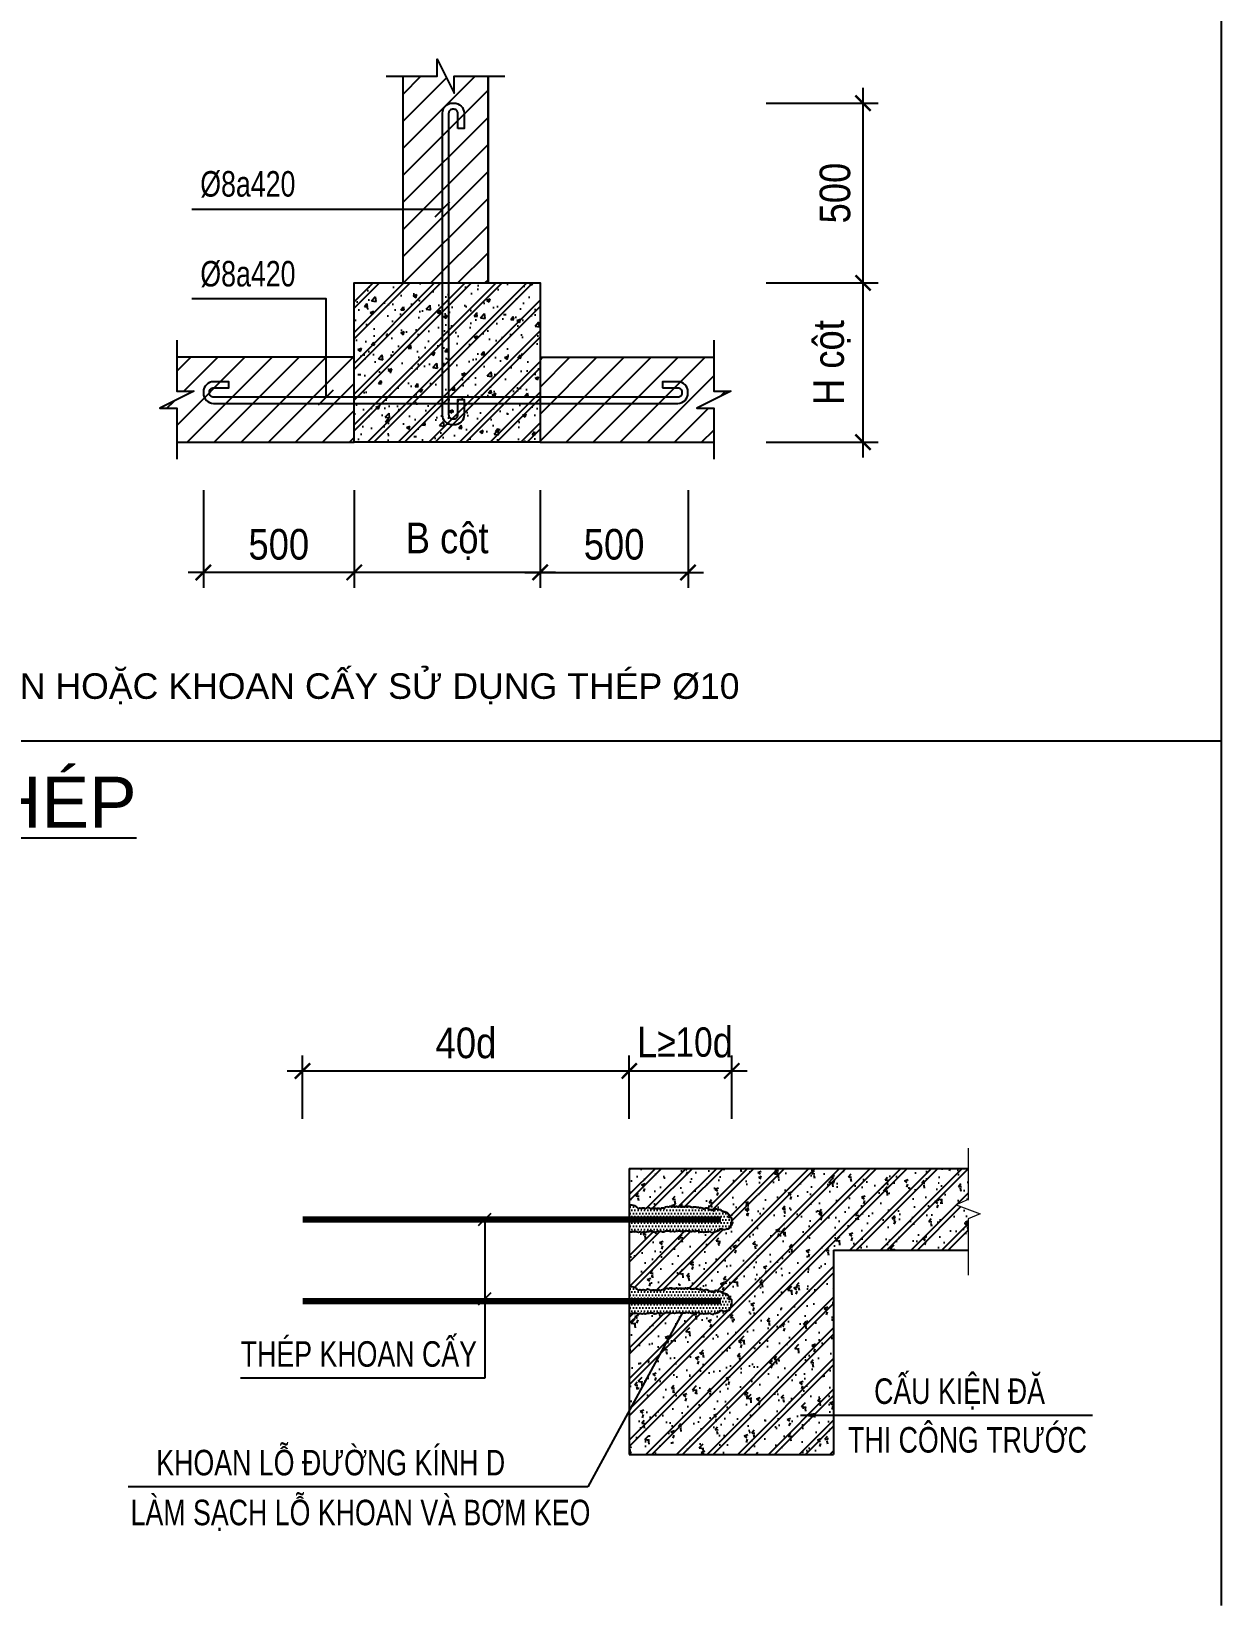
# Model space of a CAD drawing. Header units: millimetres. Extents: x 2163745 to 2518004, y -1043843 to -896215.
# Drawn here: x 2445952 to 2457608, y -970627 to -955214 of the extents above; entities that cross this region are included whole.
import ezdxf

# ---------------------------------------------------------------- set-up
doc = ezdxf.new("R2010")
doc.units = ezdxf.units.MM
doc.header["$LTSCALE"] = 250
doc.header["$MEASUREMENT"] = 0
doc.layers.get('0').update_dxf_attribs({"lineweight": 20})
doc.layers.get('DEFPOINTS').update_dxf_attribs({"color": 185, "lineweight": 20})
doc.layers.add('CDC.02.DIM', color=1, linetype='Continuous', lineweight=18)
for name, color, linetype in [('CDC.03.BORDER', 3, 'Continuous'), ('CDC.05.STEEL', 4, 'Continuous'), ('CDC.06.TEXT', 2, 'Continuous'), ('CDC.09.COLUMN', 4, 'Continuous'), ('CDC.10.HATCH', 9, 'Continuous'), ('CDC.11.NOTE', 8, 'Continuous')]:
    doc.layers.add(name, color=color, linetype=linetype)
doc.styles.add('ARIAL', font='arial.ttf', dxfattribs={"width": 0.85})
doc.styles.add('vnsimplex', font='vnsimplex.shx', dxfattribs={"width": 0.65})
doc.dimstyles.new('DIM1-25', dxfattribs={"dimscale": 1.2, "dimtxt": 250, "dimasz": 125, "dimexe": 125, "dimexo": 0.06, "dimgap": 100, "dimtad": 1, "dimdec": 0, "dimzin": 0, "dimdsep": 46, "dimtxsty": 'vnsimplex', "dimblk": 'ARCHTICK', "dimcen": 100, "dimdle": 125, "dimclrd": 256, "dimclre": 1, "dimclrt": 2, "dimadec": 0, "dimazin": 0, "dimtfac": 1, "dimtdec": 0, "dimtix": 1, "dimtmove": 2, "dimatfit": 0, "dimfxl": 1, "dimtolj": 1, "dimtzin": 0, "dimarcsym": 0})
pattern_1 = [(45, (-53170.63, -2421498.3), (-132.582521, 132.582521), [])]

# ---------------------------------------------------------------- blocks, each defined once
blk = doc.blocks.new('_ARCHTICK')
at = {"color": 0, "linetype": 'ByBlock', "ltscale": 4, "const_width": 0.15}
blk.add_lwpolyline([(-0.5, -0.5), (0.5, 0.5)], dxfattribs=at)
blk = doc.blocks.new('*D298')
at = {"layer": 'CDC.02.DIM', "color": 1, "lineweight": -2, "transparency": 16777216}
for p, q in [((2449114, -959707), (2449114, -960661)), ((2450934, -959707), (2450934, -960661))]:
    blk.add_line(p, q, dxfattribs=at)
at = {"layer": 'CDC.02.DIM', "lineweight": -2, "transparency": 16777216}
blk.add_line((2451084, -960511), (2448964, -960511), dxfattribs=at)
at = {"layer": 'DEFPOINTS', "color": 0, "transparency": 16777216}
for p in [(2449114, -959707), (2450934, -959707), (2449114, -960511)]:
    blk.add_point(p, dxfattribs=at)
at = {"layer": 'CDC.02.DIM', "lineweight": -2, "transparency": 16777216, "xscale": 149.9999999999999, "yscale": 149.9999999999999, "zscale": 149.9999999999999, "rotation": 180}
blk.add_blockref('_ARCHTICK', (2449114, -960511), dxfattribs=at)
at = {"layer": 'CDC.02.DIM', "lineweight": -2, "transparency": 16777216, "xscale": 149.9999999999999, "yscale": 149.9999999999999, "zscale": 149.9999999999999}
blk.add_blockref('_ARCHTICK', (2450934, -960511), dxfattribs=at)
at = {"layer": 'CDC.02.DIM', "color": 2, "transparency": 16777216, "insert": (2450024, -960207), "char_height": 300, "attachment_point": 5, "style": 'ARIAL'}
blk.add_mtext('\\A1;B cột', dxfattribs=at)
blk = doc.blocks.new('*D299')
at = {"layer": 'CDC.02.DIM', "color": 1, "lineweight": -2, "transparency": 16777216}
for p, q in [((2447636, -959707), (2447636, -960661)), ((2449114, -959707), (2449114, -960661))]:
    blk.add_line(p, q, dxfattribs=at)
at = {"layer": 'CDC.02.DIM', "lineweight": -2, "transparency": 16777216}
blk.add_line((2449264, -960511), (2447486, -960511), dxfattribs=at)
at = {"layer": 'DEFPOINTS', "color": 0, "transparency": 16777216}
for p in [(2447636, -959707), (2449114, -959707), (2447636, -960511)]:
    blk.add_point(p, dxfattribs=at)
at = {"layer": 'CDC.02.DIM', "lineweight": -2, "transparency": 16777216, "xscale": 149.9999999999999, "yscale": 149.9999999999999, "zscale": 149.9999999999999, "rotation": 180}
blk.add_blockref('_ARCHTICK', (2447636, -960511), dxfattribs=at)
at = {"layer": 'CDC.02.DIM', "lineweight": -2, "transparency": 16777216, "xscale": 149.9999999999999, "yscale": 149.9999999999999, "zscale": 149.9999999999999}
blk.add_blockref('_ARCHTICK', (2449114, -960511), dxfattribs=at)
at = {"layer": 'CDC.02.DIM', "color": 2, "transparency": 16777216, "insert": (2448375, -960238), "char_height": 300, "attachment_point": 5, "style": 'ARIAL'}
blk.add_mtext('\\A1;500', dxfattribs=at)
blk = doc.blocks.new('*D300')
at = {"layer": 'CDC.02.DIM', "color": 1, "lineweight": -2, "transparency": 16777216}
for p, q in [((2450934, -959707), (2450934, -960661)), ((2452383, -959707), (2452383, -960661))]:
    blk.add_line(p, q, dxfattribs=at)
at = {"layer": 'CDC.02.DIM', "lineweight": -2, "transparency": 16777216}
blk.add_line((2450784, -960511), (2452533, -960511), dxfattribs=at)
at = {"layer": 'DEFPOINTS', "color": 0, "transparency": 16777216}
for p in [(2450934, -959707), (2452383, -959707), (2452383, -960511)]:
    blk.add_point(p, dxfattribs=at)
at = {"layer": 'CDC.02.DIM', "lineweight": -2, "transparency": 16777216, "xscale": 149.9999999999999, "yscale": 149.9999999999999, "zscale": 149.9999999999999, "rotation": 180}
blk.add_blockref('_ARCHTICK', (2450934, -960511), dxfattribs=at)
at = {"layer": 'CDC.02.DIM', "lineweight": -2, "transparency": 16777216, "xscale": 149.9999999999999, "yscale": 149.9999999999999, "zscale": 149.9999999999999}
blk.add_blockref('_ARCHTICK', (2452383, -960511), dxfattribs=at)
at = {"layer": 'CDC.02.DIM', "color": 2, "transparency": 16777216, "insert": (2451659, -960238), "char_height": 300, "attachment_point": 5, "style": 'ARIAL'}
blk.add_mtext('\\A1;500', dxfattribs=at)
blk = doc.blocks.new('*D301')
at = {"layer": 'CDC.02.DIM', "lineweight": -2, "transparency": 16777216}
blk.add_line((2454097, -959387), (2454097, -957527), dxfattribs=at)
at = {"layer": 'CDC.02.DIM', "color": 1, "lineweight": -2, "transparency": 16777216}
for p, q in [((2453150, -957677), (2454247, -957677)), ((2453150, -959237), (2454247, -959237))]:
    blk.add_line(p, q, dxfattribs=at)
at = {"layer": 'DEFPOINTS', "color": 0, "transparency": 16777216}
for p in [(2453150, -957677), (2454097, -957677), (2453150, -959237)]:
    blk.add_point(p, dxfattribs=at)
at = {"layer": 'CDC.02.DIM', "lineweight": -2, "transparency": 16777216, "xscale": 149.9999999999999, "yscale": 149.9999999999999, "zscale": 149.9999999999999}
for p, rotation in [((2454097, -957677), 90), ((2454097, -959237), 270)]:
    blk.add_blockref('_ARCHTICK', p, dxfattribs=dict(at, rotation=rotation))
at = {"layer": 'CDC.02.DIM', "color": 2, "transparency": 16777216, "insert": (2453793, -958457), "char_height": 300, "attachment_point": 5, "rotation": 90, "style": 'ARIAL'}
blk.add_mtext('\\A1;H cột', dxfattribs=at)
blk = doc.blocks.new('*D302')
at = {"layer": 'CDC.02.DIM', "lineweight": -2, "transparency": 16777216}
blk.add_line((2454097, -957827), (2454097, -955766), dxfattribs=at)
at = {"layer": 'CDC.02.DIM', "color": 1, "lineweight": -2, "transparency": 16777216}
for p, q in [((2453150, -955916), (2454247, -955916)), ((2453150, -957677), (2454247, -957677))]:
    blk.add_line(p, q, dxfattribs=at)
at = {"layer": 'DEFPOINTS', "color": 0, "transparency": 16777216}
for p in [(2453150, -955916), (2454097, -955916), (2453150, -957677)]:
    blk.add_point(p, dxfattribs=at)
at = {"layer": 'CDC.02.DIM', "lineweight": -2, "transparency": 16777216, "xscale": 149.9999999999999, "yscale": 149.9999999999999, "zscale": 149.9999999999999}
for p, rotation in [((2454097, -955916), 90), ((2454097, -957677), 270)]:
    blk.add_blockref('_ARCHTICK', p, dxfattribs=dict(at, rotation=rotation))
at = {"layer": 'CDC.02.DIM', "color": 2, "transparency": 16777216, "insert": (2453824, -956797), "char_height": 300, "attachment_point": 5, "rotation": 90, "style": 'ARIAL'}
blk.add_mtext('\\A1;500', dxfattribs=at)
blk = doc.blocks.new('*D350')
at = {"layer": 'CDC.02.DIM', "color": 1, "lineweight": -2, "transparency": 16777216}
for p, q in [((2448608, -965860), (2448608, -965243)), ((2451808, -965860), (2451808, -965243))]:
    blk.add_line(p, q, dxfattribs=at)
at = {"layer": 'CDC.02.DIM', "lineweight": -2, "transparency": 16777216}
blk.add_line((2448458, -965393), (2451958, -965393), dxfattribs=at)
at = {"layer": 'DEFPOINTS', "color": 0, "transparency": 16777216}
for p in [(2451808, -965393), (2448608, -965860), (2451808, -965860)]:
    blk.add_point(p, dxfattribs=at)
at = {"layer": 'CDC.02.DIM', "lineweight": -2, "transparency": 16777216, "xscale": 149.9999999999999, "yscale": 149.9999999999999, "zscale": 149.9999999999999, "rotation": 180}
blk.add_blockref('_ARCHTICK', (2448608, -965393), dxfattribs=at)
at = {"layer": 'CDC.02.DIM', "lineweight": -2, "transparency": 16777216, "xscale": 149.9999999999999, "yscale": 149.9999999999999, "zscale": 149.9999999999999}
blk.add_blockref('_ARCHTICK', (2451808, -965393), dxfattribs=at)
at = {"layer": 'CDC.02.DIM', "color": 2, "transparency": 16777216, "insert": (2450208, -965120), "char_height": 300, "attachment_point": 5, "style": 'ARIAL'}
blk.add_mtext('\\A1;40{\\f.VnArial|b0|i0|c0|p34;d}', dxfattribs=at)
blk = doc.blocks.new('*D351')
at = {"layer": 'CDC.02.DIM', "color": 1, "lineweight": -2, "transparency": 16777216}
for p, q in [((2451808, -965860), (2451808, -965243)), ((2452811, -965860), (2452811, -965243))]:
    blk.add_line(p, q, dxfattribs=at)
at = {"layer": 'CDC.02.DIM', "lineweight": -2, "transparency": 16777216}
blk.add_line((2451658, -965393), (2452961, -965393), dxfattribs=at)
at = {"layer": 'DEFPOINTS', "color": 0, "transparency": 16777216}
for p in [(2452811, -965393), (2451808, -965860), (2452811, -965860)]:
    blk.add_point(p, dxfattribs=at)
at = {"layer": 'CDC.02.DIM', "lineweight": -2, "transparency": 16777216, "xscale": 149.9999999999999, "yscale": 149.9999999999999, "zscale": 149.9999999999999, "rotation": 180}
blk.add_blockref('_ARCHTICK', (2451808, -965393), dxfattribs=at)
at = {"layer": 'CDC.02.DIM', "lineweight": -2, "transparency": 16777216, "xscale": 149.9999999999999, "yscale": 149.9999999999999, "zscale": 149.9999999999999}
blk.add_blockref('_ARCHTICK', (2452811, -965393), dxfattribs=at)
at = {"layer": 'CDC.02.DIM', "color": 2, "transparency": 16777216, "insert": (2452353, -965112), "char_height": 300, "attachment_point": 5, "style": 'ARIAL'}
blk.add_mtext('\\A1;L{\\fSymbol|b0|i0|c2|p18;\\H0.9583x;³10\\f.VnArial|b0|i0|c0|p34;\\H1.044x;d}', dxfattribs=at)

msp = doc.modelspace()

# ---------------------------------------------------------------- hatches: boundary and pattern name
at = {"layer": 'CDC.10.HATCH', "ltscale": 30}
h = msp.add_hatch(dxfattribs=at)
h.set_pattern_fill('ANSI31', color=256, scale=1500, style=0)
h.set_pattern_definition([(45, (-53170.63, -2146022.35), (-132.582521, 132.582521), [])])
h.paths.add_polyline_path([(2450424, -955651.6), (2450091.2, -955651.6), (2450091.2, -955818), (2449924.8, -955485.2), (2449924.8, -955651.6), (2449592, -955651.6), (2449592, -956954.8), (2449978, -956954.8), (2449978, -956015.1, -0.4142136), (2450077, -955916.1), (2450090.5, -955916.1, -0.4142136), (2450189.5, -956015.1), (2450189.5, -956165.1), (2450129.5, -956165.1), (2450129.5, -956015.1, 0.4142136), (2450090.5, -955976.1), (2450077, -955976.1, 0.4142136), (2450038, -956015.1), (2450038, -957677), (2450424, -957677)])
h.paths.add_polyline_path([(2449978, -956954.8), (2449592, -956954.8), (2449592, -957677), (2449978, -957677)], flags=17)
h.paths.add_polyline_path([(2450038, -956894.8), (2449978, -956954.8), (2449978, -957677), (2450038, -957677)], flags=17)
h.paths.add_polyline_path([(2450038, -956015.1, -0.4142136), (2450077, -955976.1), (2450090.5, -955976.1, -0.4142136), (2450129.5, -956015.1), (2450129.5, -956165.1), (2450189.5, -956165.1), (2450189.5, -956015.1, 0.4142136), (2450090.5, -955916.1), (2450077, -955916.1, 0.4142136), (2449978, -956015.1), (2449978, -956954.8), (2450038, -956894.8)], flags=17)
h = msp.add_hatch(dxfattribs=at)
h.set_pattern_fill('BT-01', color=256, scale=50, style=0, pattern_type=2)
h.set_pattern_definition([(50, (2082872, -1100879.85), (358.6301, -31.37607), [37.5, -412.5]), (355, (2082872, -1100879.85), (-69.37567, 376.09607), [30, -330]), (100.4514, (2082901.88, -1100882.47), (289.2547, 344.71977), [31.8701, -350.57106]), (46.1842, (2082872, -1100779.85), (533.6205, -82.7595), [56.25, -618.75]), (96.6356, (2082916.46, -1100786.75), (467.33135, 487.05894), [47.80514, -525.8565]), (351.1842, (2082872, -1100779.85), (467.331, 487.0593), [45, -495]), (21, (2082922, -1100804.85), (298.45353, -201.30945), [37.5, -412.5]), (326, (2082922, -1100804.85), (121.65767, 362.57502), [30, -330]), (71.4514, (2082946.86, -1100821.63), (420.1113, 161.26525), [31.8701, -350.57106]), (37.5, (2082871.99, -1100879.85), (6.079928, 166.446927), [0, -326, 0, -335, 0, -331.25]), (7.5, (2082871.99, -1100879.85), (131.53477, 197.205856), [0, -191, 0, -318.5, 0, -126.25]), (327.5, (2082760.49, -1100879.85), (266.91122, -11.277436), [0, -125, 0, -390, 0, -517.5]), (317.5, (2082710.5, -1100879.85), (291.59308, 50.05249), [0, -162.5, 0, -259, 0, -367.5]), (45, (2082872, -1100879.85), (-150.26019, 150.26019), []), (45, (2082872, -1100818.6), (-150.26019, 150.26019), [])])
h.paths.add_polyline_path([(2450934.3, -957677), (2449996.9, -957677), (2449996.9, -958795.6), (2450934.3, -958795.6)])
h.paths.add_polyline_path([(2449996.9, -957677), (2449114.3, -957677), (2449114.3, -958795.6), (2449996.9, -958795.6)])
h.paths.add_polyline_path([(2449996.9, -959057.7), (2449996.9, -958795.6), (2449114.3, -958795.6), (2449114.3, -959237), (2450934.3, -959237), (2450934.3, -958795.6), (2449996.9, -958795.6), (2449996.9, -959057.7, -0.4662738), (2449951.2, -959096.1, -0.0436331), (2449944.4, -959096.7), (2449957.9, -959096.7, 0.4142136)])
h = msp.add_hatch(dxfattribs=at)
h.set_pattern_fill('ANSI31', color=256, scale=1500, style=0)
h.set_pattern_definition(pattern_1)
h.paths.add_polyline_path([(2448855.6, -958405), (2447376.3, -958405), (2447376.3, -958737.8), (2447542.7, -958737.8), (2447209.9, -958904.2), (2447376.3, -958904.2), (2447376.3, -959237), (2449114.3, -959237), (2449114.3, -958795.6), (2448855.6, -958795.6)])
h.paths.add_polyline_path([(2449114.3, -958405), (2448855.6, -958405), (2448855.6, -958795.6), (2449114.3, -958795.6)], flags=17)
h = msp.add_hatch(dxfattribs=at)
h.set_pattern_fill('ANSI31', color=256, scale=1500, style=0)
h.set_pattern_definition(pattern_1)
h.paths.add_polyline_path([(2452635.2, -958405), (2450934.3, -958405), (2450934.3, -959237), (2452635.2, -959237), (2452635.2, -958904.2), (2452468.8, -958904.2), (2452801.6, -958737.8), (2452635.2, -958737.8)])
at = {"layer": 'CDC.10.HATCH'}
h = msp.add_hatch(dxfattribs=at)
h.set_pattern_fill('BT-01', color=256, scale=50, style=0, pattern_type=2)
h.set_pattern_definition([(50, (-56794310.57, 1463015.24), (358.6300913, -31.3760675), [37.5, -412.5]), (355, (-56794310.57, 1463015.24), (-69.3756668, 376.0960669), [30, -330]), (100.4514, (-56794280.7, 1463012.62), (289.2546909, 344.719771), [31.870095, -350.571056]), (46.1842, (-56794310.57, 1463115.24), (533.6205243, -82.759507), [56.25, -618.75]), (96.6356, (-56794266.1, 1463108.34), (467.331353, 487.0589355), [47.805144, -525.8565]), (351.1842, (-56794310.57, 1463115.24), (467.3309726, 487.0593005), [45, -495]), (21, (-56794260.57, 1463090.24), (298.453526, -201.3094453), [37.5, -412.5]), (326, (-56794260.57, 1463090.24), (121.657666, 362.5750225), [30, -330]), (71.4514, (-56794235.7, 1463073.46), (420.1113143, 161.2652484), [31.870095, -350.571056]), (37.5, (-56794310.57, 1463015.24), (6.07992766, 166.44692692), [0, -326, 0, -335, 0, -331.25]), (7.5, (-56794310.57, 1463015.24), (131.5347687, 197.20585594), [0, -191, 0, -318.5, 0, -126.25]), (327.5, (-56794422.07, 1463015.24), (266.9112181, -11.27743587), [0, -125, 0, -390, 0, -517.5]), (317.5, (-56794472.07, 1463015.24), (291.5930847, 50.0524912), [0, -162.5, 0, -259, 0, -367.5]), (45, (-56794310.57, 1463015.24), (-150.260191, 150.260191), []), (45, (-56794310.57, 1463076.49), (-150.260191, 150.260191), [])])
h.paths.add_polyline_path([(2451807.6, -966347.4), (2451807.6, -966702.2, -0.2799351), (2451896.8, -966741.4, -0.5205671), (2451926.4, -966741.4, -0.5205671), (2451961.9, -966741.4, -0.5205671), (2451967.8, -966741.4, -0.5205671), (2452015.1, -966741.4, -0.5205671), (2452032.9, -966741.4, -0.5205671), (2452056.5, -966741.4, -0.5205671), (2452074.3, -966741.4, -0.5205671), (2452097.9, -966741.4, -0.5205671), (2452115.7, -966741.4, -0.5205671), (2452151.2, -966741.4, -0.5205671), (2452192.6, -966723.7, -0.5205671), (2452198.5, -966723.7, -0.5205671), (2452228.1, -966723.7, -0.5205671), (2452239.9, -966723.7, -0.5205671), (2452251.7, -966723.7, -0.5205671), (2452257.6, -966723.7, -0.5205671), (2452281.3, -966723.7, -0.5205671), (2452293.1, -966723.7, -0.5205671), (2452310.9, -966723.7, -0.5205671), (2452328.6, -966723.7, -0.5205671), (2452334.5, -966723.7, -0.5205671), (2452346.4, -966723.7, -0.5205671), (2452370, -966723.7, -0.5205671), (2452399.6, -966723.7, -0.5205671), (2452411.4, -966723.7, -0.5205671), (2452417.3, -966729.6, -0.5205671), (2452423.3, -966729.6, -0.5205671), (2452435.1, -966729.6, -0.5205671), (2452464.7, -966729.6, -0.5205671), (2452476.5, -966729.6, -0.5205671), (2452494.2, -966735.5, -0.5205671), (2452500.1, -966735.5, -0.5205671), (2452535.6, -966747.3, -0.541068), (2452594.8, -966752.9, -0.5205671), (2452612.5, -966752.9, -0.5205671), (2452624.4, -966752.9, -0.5205671), (2452630.3, -966758.8, -0.42992), (2452636.2, -966763.2, -0.7031344), (2452686.5, -966748.1, -0.1348937), (2452689.4, -966750.5, -0.5205671), (2452707.2, -966756.4, -0.5205671), (2452713.1, -966762.3, -0.5205671), (2452719, -966768.2, -0.5205671), (2452736.7, -966774.1, -0.5205671), (2452754.5, -966774.1, -0.5205671), (2452760.4, -966780.1, -0.5205671), (2452772.2, -966786, -0.5205671), (2452772.2, -966791.9, -0.5205671), (2452778.1, -966797.8, -0.5205671), (2452784.1, -966797.8, -0.5205671), (2452784.1, -966803.7, -0.4289972), (2452787.2, -966824.4, -0.3995829), (2452801.8, -966827.3, -0.5205671), (2452807.7, -966833.2, -0.5205671), (2452807.7, -966845.1, -0.5205671), (2452807.7, -966851, -0.5205671), (2452807.7, -966862.8, -0.5205671), (2452807.7, -966874.6, -0.5205671), (2452807.7, -966880.5, -0.4707306), (2452809, -966897.1, -0.3365124), (2452807.7, -966901.3, -2.0876706), (2452802.3, -966902.9, -0.0254026), (2452801.8, -966902.8, -0.5205671), (2452790, -966914.6, -0.5205671), (2452790, -966920.5, -0.5205671), (2452790, -966926.4, -0.5205671), (2452784.1, -966932.3, -0.5205671), (2452784.1, -966938.3, -0.5205671), (2452778.1, -966938.3, -0.5205671), (2452766.3, -966938.3, -0.5205671), (2452760.4, -966938.3, -0.5205671), (2452719, -966938.3, -0.5205671), (2452713.1, -966938.3, -0.5205671), (2452695.3, -966938.3, -0.397651), (2452677.6, -966959.8, -0.5205671), (2452665.8, -966959.8, -0.5205671), (2452659.8, -966965.7, -0.5205671), (2452642.1, -966965.7, -0.5205671), (2452600.7, -966965.7, -0.5205671), (2452594.8, -966965.7, -0.5205671), (2452577, -966965.7, -0.5205671), (2452553.4, -966965.7, -0.5205671), (2452523.8, -966965.7, -0.5390163), (2452488.3, -966959, -0.5205671), (2452482.4, -966959, -0.5205671), (2452476.5, -966959, -0.5205671), (2452464.7, -966959, -0.5205671), (2452435.1, -966959, -0.5205671), (2452399.6, -966959, -0.5205671), (2452381.8, -966959, -0.5205671), (2452370, -966959, -0.5205671), (2452352.3, -966959, -0.5205671), (2452328.6, -966959, -0.5205671), (2452305, -966959, -0.5205671), (2452299, -966959, -0.5205671), (2452287.2, -966959, -0.5205671), (2452269.5, -966959, -0.5205671), (2452234, -966959, -0.5205671), (2452198.5, -966959, -0.5205671), (2452186.7, -966959, -0.5205671), (2452174.8, -966959, -0.5205671), (2452168.9, -966959, -0.5205671), (2452163, -966959, -0.5365123), (2452115.7, -966959.6, -0.5205671), (2452086.1, -966959.6, -0.5205671), (2452032.9, -966959.6, -0.5205671), (2452009.2, -966959.6, -0.5205671), (2451991.5, -966965.5, -0.5205671), (2451979.6, -966965.5, -0.5205671), (2451950.1, -966965.5, -0.5205671), (2451914.6, -966965.5, -0.5205671), (2451879.1, -966965.5, -0.5205671), (2451867.3, -966965.5, -0.5205671), (2451849.5, -966965.5, -0.5205671), (2451843.6, -966965.5, -0.5205671), (2451837.7, -966965.5, -0.5205671), (2451814, -966965.5, -0.1201706), (2451807.6, -966971.2), (2451807.6, -967502.2, -0.2799351), (2451896.8, -967541.4, -0.5205671), (2451926.4, -967541.4, -0.5205671), (2451961.9, -967541.4, -0.5205671), (2451967.8, -967541.4, -0.5205671), (2452015.1, -967541.4, -0.5205671), (2452032.9, -967541.4, -0.5205671), (2452056.5, -967541.4, -0.5205671), (2452074.3, -967541.4, -0.5205671), (2452097.9, -967541.4, -0.5205671), (2452115.7, -967541.4, -0.5205671), (2452151.2, -967541.4, -0.5205671), (2452192.6, -967523.7, -0.5205671), (2452198.5, -967523.7, -0.5205671), (2452228.1, -967523.7, -0.5205671), (2452239.9, -967523.7, -0.5205671), (2452251.7, -967523.7, -0.5205671), (2452257.6, -967523.7, -0.5205671), (2452281.3, -967523.7, -0.5205671), (2452293.1, -967523.7, -0.5205671), (2452310.9, -967523.7, -0.5205671), (2452328.6, -967523.7, -0.5205671), (2452334.5, -967523.7, -0.5205671), (2452346.4, -967523.7, -0.5205671), (2452370, -967523.7, -0.5205671), (2452399.6, -967523.7, -0.5205671), (2452411.4, -967523.7, -0.520567), (2452417.3, -967529.6, -0.5205671), (2452423.3, -967529.6, -0.5205671), (2452435.1, -967529.6, -0.5205671), (2452464.7, -967529.6, -0.5205671), (2452476.5, -967529.6, -0.5205671), (2452494.2, -967535.5, -0.5205671), (2452500.1, -967535.5, -0.5205671), (2452535.6, -967547.3, -0.541068), (2452594.8, -967552.9, -0.5205671), (2452612.5, -967552.9, -0.5205671), (2452624.4, -967552.9, -0.5205671), (2452630.3, -967558.8, -0.42992), (2452636.2, -967563.2, -0.7031344), (2452686.5, -967548.1, -0.1348937), (2452689.4, -967550.5, -0.5205671), (2452707.2, -967556.4, -0.5205671), (2452713.1, -967562.3, -0.5205671), (2452719, -967568.2, -0.5205671), (2452736.7, -967574.1, -0.5205671), (2452754.5, -967574.1, -0.5205671), (2452760.4, -967580.1, -0.5205671), (2452772.2, -967586, -0.5205671), (2452772.2, -967591.9, -0.5205671), (2452778.1, -967597.8, -0.5205671), (2452784.1, -967597.8, -0.5205671), (2452784.1, -967603.7, -0.4289972), (2452787.2, -967624.4, -0.3995829), (2452801.8, -967627.3, -0.5205671), (2452807.7, -967633.2, -0.5205671), (2452807.7, -967645.1, -0.5205671), (2452807.7, -967651, -0.5205671), (2452807.7, -967662.8, -0.5205671), (2452807.7, -967674.6, -0.5205671), (2452807.7, -967680.5, -0.4707306), (2452809, -967697.1, -0.3365124), (2452807.7, -967701.3, -2.0876706), (2452802.3, -967702.9, -0.0254026), (2452801.8, -967702.8, -0.5205671), (2452790, -967714.6, -0.5205671), (2452790, -967720.5, -0.5205671), (2452790, -967726.4, -0.5205671), (2452784.1, -967732.3, -0.5205671), (2452784.1, -967738.3, -0.5205671), (2452778.1, -967738.3, -0.5205671), (2452766.3, -967738.3, -0.5205671), (2452760.4, -967738.3, -0.5205671), (2452719, -967738.3, -0.5205671), (2452713.1, -967738.3, -0.5205671), (2452695.3, -967738.3, -0.397651), (2452677.6, -967759.8, -0.5205671), (2452665.8, -967759.8, -0.5205671), (2452659.8, -967765.7, -0.5205671), (2452642.1, -967765.7, -0.5205671), (2452600.7, -967765.7, -0.5205671), (2452594.8, -967765.7, -0.5205671), (2452577, -967765.7, -0.5205671), (2452553.4, -967765.7, -0.5205671), (2452523.8, -967765.7, -0.5390163), (2452488.3, -967759, -0.5205671), (2452482.4, -967759, -0.5205671), (2452476.5, -967759, -0.5205671), (2452464.7, -967759, -0.5205671), (2452435.1, -967759, -0.5205671), (2452399.6, -967759, -0.5205671), (2452381.8, -967759, -0.5205671), (2452370, -967759, -0.5205671), (2452352.3, -967759, -0.5205671), (2452328.6, -967759, -0.5205671), (2452305, -967759, -0.5205671), (2452299, -967759, -0.5205671), (2452287.2, -967759, -0.5205671), (2452269.5, -967759, -0.5205671), (2452234, -967759, -0.5205671), (2452198.5, -967759, -0.5205671), (2452186.7, -967759, -0.5205671), (2452174.8, -967759, -0.5205671), (2452168.9, -967759, -0.5205671), (2452163, -967759, -0.5365123), (2452115.7, -967759.6, -0.5205671), (2452086.1, -967759.6, -0.5205671), (2452032.9, -967759.6, -0.5205671), (2452009.2, -967759.6, -0.5205671), (2451991.5, -967765.5, -0.5205671), (2451979.6, -967765.5, -0.5205671), (2451950.1, -967765.5, -0.5205671), (2451914.6, -967765.5, -0.5205671), (2451879.1, -967765.5, -0.5205671), (2451867.3, -967765.5, -0.5205671), (2451849.5, -967765.5, -0.5205671), (2451843.6, -967765.5, -0.5205671), (2451837.7, -967765.5, -0.5205671), (2451814, -967765.5, -0.1201706), (2451807.6, -967771.2), (2451807.6, -968147.4), (2451807.6, -969147.4), (2453807.6, -969147.4), (2453807.6, -967147.4), (2455127.6, -967147.4), (2455127.6, -966747.4), (2455009.2, -966704.3), (2455127.6, -966652.9), (2455127.6, -966347.4)])
h = msp.add_hatch(dxfattribs=at)
h.set_pattern_fill('DOTS', color=256, scale=500, style=0)
h.set_pattern_definition([(0, (2004488.263, -763568.63), (15.625, 31.25), [0, -31.25])])
h.paths.add_polyline_path([(2452228.1, -966723.7, -0.5205671), (2452239.9, -966723.7, -0.5205671), (2452251.7, -966723.7, -0.5205671), (2452257.6, -966723.7, -0.5205671), (2452281.3, -966723.7, -0.5205671), (2452293.1, -966723.7, -0.5205671), (2452310.9, -966723.7, -0.5205671), (2452328.6, -966723.7, -0.5205671), (2452334.5, -966723.7, -0.5205671), (2452346.4, -966723.7, -0.5205671), (2452370, -966723.7, -0.5205671), (2452399.6, -966723.7, -0.5205671), (2452411.4, -966723.7, -0.5205671), (2452417.3, -966729.6, -0.5205671), (2452423.3, -966729.6, -0.5205671), (2452435.1, -966729.6, -0.5205671), (2452464.7, -966729.6, -0.5205671), (2452476.5, -966729.6, -0.5205671), (2452494.2, -966735.5, -0.5205671), (2452500.1, -966735.5, -0.5205671), (2452535.6, -966747.3, -0.541068), (2452594.8, -966752.9, -0.5205671), (2452612.5, -966752.9, -0.5205671), (2452624.4, -966752.9, -0.5205671), (2452630.3, -966758.8, -0.42992), (2452636.2, -966763.2, -0.2945336), (2452653.9, -966738.7, -0.5072914), (2452654.1, -966744.5, -0.5163564), (2452671.7, -966750.5, -0.5205671), (2452677.6, -966750.5, -0.5205671), (2452689.4, -966750.5, -0.5205671), (2452707.2, -966756.4, -0.5205671), (2452713.1, -966762.3, -0.5205671), (2452719, -966768.2, -0.5205671), (2452736.7, -966774.1, -0.5205671), (2452754.5, -966774.1, -0.5205671), (2452760.4, -966780.1, -0.5205671), (2452772.2, -966786, -0.5205671), (2452772.2, -966791.9, -0.5205671), (2452778.1, -966797.8, -0.5205671), (2452784.1, -966797.8, -0.5205671), (2452784.1, -966803.7, -0.4289972), (2452787.2, -966824.4, -0.3995829), (2452801.8, -966827.3, -0.5205671), (2452807.7, -966833.2, -0.5205671), (2452807.7, -966845.1, -0.5205671), (2452807.7, -966851, -0.5205671), (2452807.7, -966862.8, -0.5205671), (2452807.7, -966874.6, -0.5205671), (2452807.7, -966880.5, -0.4707306), (2452809, -966897.1, -0.3365124), (2452807.7, -966901.3, -2.0876706), (2452802.3, -966902.9, -0.0254026), (2452801.8, -966902.8, -0.5205671), (2452790, -966914.6, -0.5205671), (2452790, -966920.5, -0.5205671), (2452790, -966926.4, -0.5205671), (2452784.1, -966932.3, -0.5205671), (2452784.1, -966938.3, -0.5205671), (2452778.1, -966938.3, -0.5205671), (2452766.3, -966938.3, -0.5205671), (2452760.4, -966938.3, -0.5205671), (2452719, -966938.3, -0.5205671), (2452713.1, -966938.3, -0.5205671), (2452695.3, -966938.3, -0.397651), (2452677.6, -966959.8, -0.5205671), (2452665.8, -966959.8, -0.5205671), (2452659.8, -966965.7, -0.5205671), (2452642.1, -966965.7, -0.5205671), (2452600.7, -966965.7, -0.5205671), (2452594.8, -966965.7, -0.5205671), (2452577, -966965.7, -0.5205671), (2452553.4, -966965.7, -0.5205671), (2452523.8, -966965.7, -0.5390163), (2452488.3, -966959, -0.5205671), (2452482.4, -966959, -0.5205671), (2452476.5, -966959, -0.5205671), (2452464.7, -966959, -0.5205671), (2452435.1, -966959, -0.5205671), (2452399.6, -966959, -0.5205671), (2452381.8, -966959, -0.5205671), (2452370, -966959, -0.5205671), (2452352.3, -966959, -0.5205671), (2452328.6, -966959, -0.5205671), (2452305, -966959, -0.5205671), (2452299, -966959, -0.5205671), (2452287.2, -966959, -0.5205671), (2452269.5, -966959, -0.5205671), (2452234, -966959, -0.5205671), (2452198.5, -966959, -0.5205671), (2452186.7, -966959, -0.5205671), (2452174.8, -966959, -0.5205671), (2452168.9, -966959, -0.5205671), (2452163, -966959, -0.5365123), (2452115.7, -966959.6, -0.5205671), (2452086.1, -966959.6, -0.5205671), (2452032.9, -966959.6, -0.5205671), (2452009.2, -966959.6, -0.5205671), (2451991.5, -966965.5, -0.5205671), (2451979.6, -966965.5, -0.5205671), (2451950.1, -966965.5, -0.5205671), (2451914.6, -966965.5, -0.5205671), (2451879.1, -966965.5, -0.5205671), (2451867.3, -966965.5, -0.5205671), (2451849.5, -966965.5, -0.5205671), (2451843.6, -966965.5, -0.5205671), (2451837.7, -966965.5, -0.5205671), (2451814, -966965.5, -0.1201706), (2451807.6, -966971.2), (2451807.6, -966702.2, -0.2799351), (2451896.8, -966741.4, -0.5205671), (2451926.4, -966741.4, -0.5205671), (2451961.9, -966741.4, -0.5205671), (2451967.8, -966741.4, -0.5205671), (2452015.1, -966741.4, -0.5205671), (2452032.9, -966741.4, -0.5205671), (2452056.5, -966741.4, -0.5205671), (2452074.3, -966741.4, -0.5205671), (2452097.9, -966741.4, -0.5205671), (2452115.7, -966741.4, -0.5205671), (2452151.2, -966741.4, -0.5205671), (2452192.6, -966723.7, -0.5205671), (2452198.5, -966723.7, -0.5205671)])
h = msp.add_hatch(dxfattribs=at)
h.set_pattern_fill('DOTS', color=256, scale=500, style=0)
h.set_pattern_definition([(0, (2004488.263, -764368.63), (15.625, 31.25), [0, -31.25])])
h.paths.add_polyline_path([(2452654.1, -967544.5, -0.5163564), (2452671.7, -967550.5, -0.5205671), (2452677.6, -967550.5, -0.5205671), (2452689.4, -967550.5, -0.5205671), (2452707.2, -967556.4, -0.5205671), (2452713.1, -967562.3, -0.5205671), (2452719, -967568.2, -0.5205671), (2452736.7, -967574.1, -0.5205671), (2452754.5, -967574.1, -0.5205671), (2452760.4, -967580.1, -0.5205671), (2452772.2, -967586, -0.5205671), (2452772.2, -967591.9, -0.5205671), (2452778.1, -967597.8, -0.5205671), (2452784.1, -967597.8, -0.5205671), (2452784.1, -967603.7, -0.4289972), (2452787.2, -967624.4, -0.3995829), (2452801.8, -967627.3, -0.5205671), (2452807.7, -967633.2, -0.5205671), (2452807.7, -967645.1, -0.5205671), (2452807.7, -967651, -0.5205671), (2452807.7, -967662.8, -0.5205671), (2452807.7, -967674.6, -0.5205671), (2452807.7, -967680.5, -0.4707306), (2452809, -967697.1, -0.3365124), (2452807.7, -967701.3, -0.5205671), (2452807.7, -967707.2, -0.2556924), (2452804.7, -967702.5, -0.1435563), (2452801.8, -967702.8, -0.5205671), (2452790, -967714.6, -0.5205671), (2452790, -967720.5, -0.5205671), (2452790, -967726.4, -0.5205671), (2452784.1, -967732.3, -0.5205671), (2452784.1, -967738.3, -0.5205671), (2452778.1, -967738.3, -0.5205671), (2452766.3, -967738.3, -0.5205671), (2452760.4, -967738.3, -0.5205671), (2452719, -967738.3, -0.5205671), (2452713.1, -967738.3, -0.5205671), (2452695.3, -967738.3, -0.397651), (2452677.6, -967759.8, -0.5205671), (2452665.8, -967759.8, -0.5205671), (2452659.8, -967765.7, -0.5205671), (2452642.1, -967765.7, -0.5205671), (2452600.7, -967765.7, -0.5205671), (2452594.8, -967765.7, -0.5205671), (2452577, -967765.7, -0.5205671), (2452553.4, -967765.7, -0.5205671), (2452523.8, -967765.7, -0.5390163), (2452488.3, -967759, -0.5205671), (2452482.4, -967759, -0.5205671), (2452476.5, -967759, -0.5205671), (2452464.7, -967759, -0.5205671), (2452435.1, -967759, -0.5205671), (2452399.6, -967759, -0.5205671), (2452381.8, -967759, -0.5205671), (2452370, -967759, -0.5205671), (2452352.3, -967759, -0.5205671), (2452328.6, -967759, -0.5205671), (2452305, -967759, -0.5205671), (2452299, -967759, -0.5205671), (2452287.2, -967759, -0.5205671), (2452269.5, -967759, -0.5205671), (2452234, -967759, -0.5205671), (2452198.5, -967759, -0.5205671), (2452186.7, -967759, -0.5205671), (2452174.8, -967759, -0.5205671), (2452168.9, -967759, -0.5205671), (2452163, -967759, -0.5365123), (2452115.7, -967759.6, -0.5205671), (2452086.1, -967759.6, -0.5205671), (2452032.9, -967759.6, -0.5205671), (2452009.2, -967759.6, -0.5205671), (2451991.5, -967765.5, -0.5205671), (2451979.6, -967765.5, -0.5205671), (2451950.1, -967765.5, -0.5205671), (2451914.6, -967765.5, -0.5205671), (2451879.1, -967765.5, -0.5205671), (2451867.3, -967765.5, -0.5205671), (2451849.5, -967765.5, -0.5205671), (2451843.6, -967765.5, -0.5205671), (2451837.7, -967765.5, -0.5205671), (2451814, -967765.5, -0.1201706), (2451807.6, -967771.2), (2451807.6, -967502.2, -0.2799351), (2451896.8, -967541.4, -0.5205671), (2451926.4, -967541.4, -0.5205671), (2451961.9, -967541.4, -0.5205671), (2451967.8, -967541.4, -0.5205671), (2452015.1, -967541.4, -0.5205671), (2452032.9, -967541.4, -0.5205671), (2452056.5, -967541.4, -0.5205671), (2452074.3, -967541.4, -0.5205671), (2452097.9, -967541.4, -0.5205671), (2452115.7, -967541.4, -0.5205671), (2452151.2, -967541.4, -0.5205671), (2452192.6, -967523.7, -0.5205671), (2452198.5, -967523.7, -0.5205671), (2452228.1, -967523.7, -0.5205671), (2452239.9, -967523.7, -0.5205671), (2452251.7, -967523.7, -0.5205671), (2452257.6, -967523.7, -0.5205671), (2452281.3, -967523.7, -0.5205671), (2452293.1, -967523.7, -0.5205671), (2452310.9, -967523.7, -0.5205671), (2452328.6, -967523.7, -0.5205671), (2452334.5, -967523.7, -0.5205671), (2452346.4, -967523.7, -0.5205671), (2452370, -967523.7, -0.5205671), (2452399.6, -967523.7, -0.5205671), (2452411.4, -967523.7, -0.5205671), (2452417.3, -967529.6, -0.5205671), (2452423.3, -967529.6, -0.5205671), (2452435.1, -967529.6, -0.5205671), (2452464.7, -967529.6, -0.5205671), (2452476.5, -967529.6, -0.5205671), (2452494.2, -967535.5, -0.5205671), (2452500.1, -967535.5, -0.5205671), (2452535.6, -967547.3, -0.541068), (2452594.8, -967552.9, -0.5205671), (2452612.5, -967552.9, -0.5205671), (2452624.4, -967552.9, -0.5205671), (2452630.3, -967558.8, -0.42992), (2452636.2, -967563.2, -0.2945336), (2452653.9, -967538.7, -0.5072914)])

# ---------------------------------------------------------------- linework, layer by layer
at = {"layer": 'CDC.02.DIM', "ltscale": 0.5}
msp.add_lwpolyline([(2455127.6, -966147.4), (2455127.6, -966652.9), (2455009.2, -966704.3), (2455246, -966790.5), (2455127.6, -966841.9), (2455127.6, -967391.6)], dxfattribs=at)
at = {"layer": 'CDC.03.BORDER'}
for p, q in [((2457608.5, -970627.1), (2457608.5, -917095.2)), ((2449592, -957677), (2449592, -955651.6)), ((2449592, -957677), (2449592, -955651.6)), ((2450424, -955651.6), (2450424, -957677)), ((2450424, -957677), (2450424, -955651.6)), ((2449114.3, -958405), (2447376.3, -958405)), ((2450934.3, -958405), (2452635.2, -958405)), ((2447376.3, -959237), (2449114.3, -959237)), ((2450934.3, -959237), (2452635.2, -959237)), ((2434296.3, -962159), (2457608.5, -962159)), ((2451807.6, -966347.4), (2455127.6, -966347.4)), ((2451807.6, -966347.4), (2451807.6, -969147.4)), ((2453807.6, -967147.4), (2455127.6, -967147.4)), ((2453807.6, -967147.4), (2453807.6, -969147.4)), ((2451807.6, -969147.4), (2453807.6, -969147.4))]:
    msp.add_line(p, q, dxfattribs=at)
for points in [[(2449425.6, -955651.6), (2449924.8, -955651.6), (2449924.8, -955485.2), (2450091.2, -955818), (2450091.2, -955651.6), (2450590.4, -955651.6)], [(2447376.3, -958238.6), (2447376.3, -958737.8), (2447542.7, -958737.8), (2447209.9, -958904.2), (2447376.3, -958904.2), (2447376.3, -959403.4)], [(2452635.2, -958238.6), (2452635.2, -958737.8), (2452801.6, -958737.8), (2452468.8, -958904.2), (2452635.2, -958904.2), (2452635.2, -959403.4)]]:
    msp.add_lwpolyline(points, dxfattribs=at)
at = {"layer": 'CDC.05.STEEL'}
for points in [[(2450129.5, -956165.1), (2450129.5, -956015.1, 0.4142136), (2450090.5, -955976.1), (2450077, -955976.1, 0.4142136), (2450038, -956015.1), (2450038, -958968, 0.4142136), (2450077, -959007), (2450090.5, -959007, 0.4142136), (2450129.5, -958968), (2450129.5, -958818), (2450189.5, -958818), (2450189.5, -958968, -0.4142136), (2450090.5, -959067), (2450077, -959067, -0.4142136), (2449978, -958968), (2449978, -956015.1, -0.4142136), (2450077, -955916.1), (2450090.5, -955916.1, -0.4142136), (2450189.5, -956015.1), (2450189.5, -956165.1)], [(2452133.8, -958704.1), (2452283.8, -958704.1, -0.4142136), (2452322.8, -958743.1), (2452322.8, -958756.6, -0.4142136), (2452283.8, -958795.6), (2447735.3, -958795.6, -0.4142136), (2447696.3, -958756.6), (2447696.3, -958743.1, -0.4142136), (2447735.3, -958704.1), (2447885.3, -958704.1), (2447885.3, -958644.1), (2447735.3, -958644.1, 0.4142136), (2447636.3, -958743.1), (2447636.3, -958756.6, 0.4142136), (2447735.3, -958855.6), (2452283.8, -958855.6, 0.4142136), (2452382.8, -958756.6), (2452382.8, -958743.1, 0.4142136), (2452283.8, -958644.1), (2452133.8, -958644.1)]]:
    msp.add_lwpolyline(points, format="xyb", close=True, dxfattribs=at)
at = {"layer": 'CDC.05.STEEL', "const_width": 64}
for points in [[(2448607.6, -966846.8), (2452707.6, -966846.8)], [(2448607.6, -967646.8), (2452707.6, -967646.8)]]:
    msp.add_lwpolyline(points, dxfattribs=at)
at = {"layer": 'CDC.09.COLUMN'}
msp.add_lwpolyline([(2449114.3, -959237), (2449114.3, -957677), (2450934.3, -957677), (2450934.3, -959237)], close=True, dxfattribs=at)
at = {"layer": 'CDC.10.HATCH'}
for points in [[(2451807.6, -966702.2, -0.2799351), (2451896.8, -966741.4, -0.5205671), (2451926.4, -966741.4, -0.5205671), (2451961.9, -966741.4, -0.5205671), (2451967.8, -966741.4, -0.5205671), (2452015.1, -966741.4, -0.5205671), (2452032.9, -966741.4, -0.5205671), (2452056.5, -966741.4, -0.5205671), (2452074.3, -966741.4, -0.5205671), (2452097.9, -966741.4, -0.5205671), (2452115.7, -966741.4, -0.5205671), (2452151.2, -966741.4, -0.5205671), (2452192.6, -966723.7, -0.5205671), (2452198.5, -966723.7, -0.5205671), (2452228.1, -966723.7, -0.5205671), (2452239.9, -966723.7, -0.5205671), (2452251.7, -966723.7, -0.5205671), (2452257.6, -966723.7, -0.5205671), (2452281.3, -966723.7, -0.5205671), (2452293.1, -966723.7, -0.5205671), (2452310.9, -966723.7, -0.5205671), (2452328.6, -966723.7, -0.5205671), (2452334.5, -966723.7, -0.5205671), (2452346.4, -966723.7, -0.5205671), (2452370, -966723.7, -0.5205671), (2452399.6, -966723.7, -0.5205671), (2452411.4, -966723.7, -0.5205671), (2452417.3, -966729.6, -0.5205671), (2452423.3, -966729.6, -0.5205671), (2452435.1, -966729.6, -0.5205671), (2452464.7, -966729.6, -0.5205671), (2452476.5, -966729.6, -0.5205671), (2452494.2, -966735.5, -0.5205671), (2452500.1, -966735.5, -0.5205671), (2452535.6, -966747.3, -0.541068), (2452594.8, -966752.9, -0.5205671), (2452612.5, -966752.9, -0.5205671), (2452624.4, -966752.9, -0.5205671), (2452630.3, -966758.8, -0.5205671), (2452636.2, -966764.7, -0.309252), (2452653.9, -966738.7, -0.5205671), (2452653.9, -966744.6, -0.5205671), (2452671.7, -966750.5, -0.5205671), (2452677.6, -966750.5, -0.5205671), (2452689.4, -966750.5, -0.5205671), (2452707.2, -966756.4, -0.5205671), (2452713.1, -966762.3, -0.5205671), (2452719, -966768.2, -0.5205671), (2452736.7, -966774.1, -0.5205671), (2452754.5, -966774.1, -0.5205671), (2452760.4, -966780.1, -0.5205671), (2452772.2, -966786, -0.5205671), (2452772.2, -966791.9, -0.5205671), (2452778.1, -966797.8, -0.5205671), (2452784.1, -966797.8, -0.5205671), (2452784.1, -966803.7, -0.5205671), (2452784.1, -966827.3, -0.5205671), (2452801.8, -966827.3, -0.5205671), (2452807.7, -966833.2, -0.5205671), (2452807.7, -966845.1, -0.5205671), (2452807.7, -966851, -0.5205671), (2452807.7, -966862.8, -0.5205671), (2452807.7, -966874.6, -0.5205671), (2452807.7, -966880.5, -0.5205671), (2452807.7, -966898.2, -0.7015937), (2452807.7, -966889.5, -0.5205671), (2452807.7, -966895.4, -0.5205671), (2452807.7, -966901.3, -0.5205671), (2452807.7, -966907.2, -0.596434), (2452807.7, -966896.9, -0.5205671), (2452801.8, -966902.8, -0.5205671), (2452790, -966914.6, -0.5205671), (2452790, -966920.5, -0.5205671), (2452790, -966926.4, -0.5205671), (2452784.1, -966932.3, -0.5205671), (2452784.1, -966938.3, -0.5205671), (2452778.1, -966938.3, -0.5205671), (2452766.3, -966938.3, -0.5205671), (2452760.4, -966938.3, -0.5205671), (2452719, -966938.3, -0.5205671), (2452713.1, -966938.3, -0.5205671), (2452695.3, -966938.3, -0.397651), (2452677.6, -966959.8, -0.5205671), (2452665.8, -966959.8, -0.5205671), (2452659.8, -966965.7, -0.5205671), (2452642.1, -966965.7, -0.5205671), (2452600.7, -966965.7, -0.5205671), (2452594.8, -966965.7, -0.5205671), (2452577, -966965.7, -0.5205671), (2452553.4, -966965.7, -0.5205671), (2452523.8, -966965.7, -0.5390163), (2452488.3, -966959, -0.5205671), (2452482.4, -966959, -0.5205671), (2452476.5, -966959, -0.5205671), (2452464.7, -966959, -0.5205671), (2452435.1, -966959, -0.5205671), (2452399.6, -966959, -0.5205671), (2452381.8, -966959, -0.5205671), (2452370, -966959, -0.5205671), (2452352.3, -966959, -0.5205671), (2452328.6, -966959, -0.5205671), (2452305, -966959, -0.5205671), (2452299, -966959, -0.5205671), (2452287.2, -966959, -0.5205671), (2452269.5, -966959, -0.5205671), (2452234, -966959, -0.5205671), (2452198.5, -966959, -0.5205671), (2452186.7, -966959, -0.5205671), (2452174.8, -966959, -0.5205671), (2452168.9, -966959, -0.5205671), (2452163, -966959, -0.5365123), (2452115.7, -966959.6, -0.5205671), (2452086.1, -966959.6, -0.5205671), (2452032.9, -966959.6, -0.5205671), (2452009.2, -966959.6, -0.5205671), (2451991.5, -966965.5, -0.5205671), (2451979.6, -966965.5, -0.5205671), (2451950.1, -966965.5, -0.5205671), (2451914.6, -966965.5, -0.5205671), (2451879.1, -966965.5, -0.5205671), (2451867.3, -966965.5, -0.5205671), (2451849.5, -966965.5, -0.5205671), (2451843.6, -966965.5, -0.5205671), (2451837.7, -966965.5, -0.5205671), (2451814, -966965.5, -0.1201706), (2451807.6, -966971.2, -0.1201706)], [(2451807.6, -967502.2, -0.2799351), (2451896.8, -967541.4, -0.5205671), (2451926.4, -967541.4, -0.5205671), (2451961.9, -967541.4, -0.5205671), (2451967.8, -967541.4, -0.5205671), (2452015.1, -967541.4, -0.5205671), (2452032.9, -967541.4, -0.5205671), (2452056.5, -967541.4, -0.5205671), (2452074.3, -967541.4, -0.5205671), (2452097.9, -967541.4, -0.5205671), (2452115.7, -967541.4, -0.5205671), (2452151.2, -967541.4, -0.5205671), (2452192.6, -967523.7, -0.5205671), (2452198.5, -967523.7, -0.5205671), (2452228.1, -967523.7, -0.5205671), (2452239.9, -967523.7, -0.5205671), (2452251.7, -967523.7, -0.5205671), (2452257.6, -967523.7, -0.5205671), (2452281.3, -967523.7, -0.5205671), (2452293.1, -967523.7, -0.5205671), (2452310.9, -967523.7, -0.5205671), (2452328.6, -967523.7, -0.5205671), (2452334.5, -967523.7, -0.5205671), (2452346.4, -967523.7, -0.5205671), (2452370, -967523.7, -0.5205671), (2452399.6, -967523.7, -0.5205671), (2452411.4, -967523.7, -0.5205671), (2452417.3, -967529.6, -0.5205671), (2452423.3, -967529.6, -0.5205671), (2452435.1, -967529.6, -0.5205671), (2452464.7, -967529.6, -0.5205671), (2452476.5, -967529.6, -0.5205671), (2452494.2, -967535.5, -0.5205671), (2452500.1, -967535.5, -0.5205671), (2452535.6, -967547.3, -0.541068), (2452594.8, -967552.9, -0.5205671), (2452612.5, -967552.9, -0.5205671), (2452624.4, -967552.9, -0.5205671), (2452630.3, -967558.8, -0.5205671), (2452636.2, -967564.7, -0.309252), (2452653.9, -967538.7, -0.5205671), (2452653.9, -967544.6, -0.5205671), (2452671.7, -967550.5, -0.5205671), (2452677.6, -967550.5, -0.5205671), (2452689.4, -967550.5, -0.5205671), (2452707.2, -967556.4, -0.5205671), (2452713.1, -967562.3, -0.5205671), (2452719, -967568.2, -0.5205671), (2452736.7, -967574.1, -0.5205671), (2452754.5, -967574.1, -0.5205671), (2452760.4, -967580.1, -0.5205671), (2452772.2, -967586, -0.5205671), (2452772.2, -967591.9, -0.5205671), (2452778.1, -967597.8, -0.5205671), (2452784.1, -967597.8, -0.5205671), (2452784.1, -967603.7, -0.5205671), (2452784.1, -967627.3, -0.5205671), (2452801.8, -967627.3, -0.5205671), (2452807.7, -967633.2, -0.5205671), (2452807.7, -967645.1, -0.5205671), (2452807.7, -967651, -0.5205671), (2452807.7, -967662.8, -0.5205671), (2452807.7, -967674.6, -0.5205671), (2452807.7, -967680.5, -0.5205671), (2452807.7, -967698.2, -0.7015937), (2452807.7, -967689.5, -0.5205671), (2452807.7, -967695.4, -0.5205671), (2452807.7, -967701.3, -0.5205671), (2452807.7, -967707.2, -0.596434), (2452807.7, -967696.9, -0.5205671), (2452801.8, -967702.8, -0.5205671), (2452790, -967714.6, -0.5205671), (2452790, -967720.5, -0.5205671), (2452790, -967726.4, -0.5205671), (2452784.1, -967732.3, -0.5205671), (2452784.1, -967738.3, -0.5205671), (2452778.1, -967738.3, -0.5205671), (2452766.3, -967738.3, -0.5205671), (2452760.4, -967738.3, -0.5205671), (2452719, -967738.3, -0.5205671), (2452713.1, -967738.3, -0.5205671), (2452695.3, -967738.3, -0.397651), (2452677.6, -967759.8, -0.5205671), (2452665.8, -967759.8, -0.5205671), (2452659.8, -967765.7, -0.5205671), (2452642.1, -967765.7, -0.5205671), (2452600.7, -967765.7, -0.5205671), (2452594.8, -967765.7, -0.5205671), (2452577, -967765.7, -0.5205671), (2452553.4, -967765.7, -0.5205671), (2452523.8, -967765.7, -0.5390163), (2452488.3, -967759, -0.5205671), (2452482.4, -967759, -0.5205671), (2452476.5, -967759, -0.5205671), (2452464.7, -967759, -0.5205671), (2452435.1, -967759, -0.5205671), (2452399.6, -967759, -0.5205671), (2452381.8, -967759, -0.5205671), (2452370, -967759, -0.5205671), (2452352.3, -967759, -0.5205671), (2452328.6, -967759, -0.5205671), (2452305, -967759, -0.5205671), (2452299, -967759, -0.5205671), (2452287.2, -967759, -0.5205671), (2452269.5, -967759, -0.5205671), (2452234, -967759, -0.5205671), (2452198.5, -967759, -0.5205671), (2452186.7, -967759, -0.5205671), (2452174.8, -967759, -0.5205671), (2452168.9, -967759, -0.5205671), (2452163, -967759, -0.5365123), (2452115.7, -967759.6, -0.5205671), (2452086.1, -967759.6, -0.5205671), (2452032.9, -967759.6, -0.5205671), (2452009.2, -967759.6, -0.5205671), (2451991.5, -967765.5, -0.5205671), (2451979.6, -967765.5, -0.5205671), (2451950.1, -967765.5, -0.5205671), (2451914.6, -967765.5, -0.5205671), (2451879.1, -967765.5, -0.5205671), (2451867.3, -967765.5, -0.5205671), (2451849.5, -967765.5, -0.5205671), (2451843.6, -967765.5, -0.5205671), (2451837.7, -967765.5, -0.5205671), (2451814, -967765.5, -0.1201706), (2451807.6, -967771.2, -0.1201706)]]:
    msp.add_lwpolyline(points, format="xyb", dxfattribs=at)
at = {"layer": 'CDC.11.NOTE'}
for p, q in [((2449904.8, -957028), (2450051.1, -956881.7)), ((2448764, -958868.8), (2448910.2, -958722.5)), ((2450331.6, -966907.1), (2450455.3, -966786.5)), ((2450393.5, -966846.8), (2450393.5, -968400.6)), ((2450331.6, -967684), (2450455.3, -967563.4)), ((2452328.6, -967759), (2451400.4, -969464.3)), ((2450393.5, -968400.6), (2447999, -968400.6)), ((2451400.4, -969464.3), (2446897.9, -969464.3))]:
    msp.add_line(p, q, dxfattribs=at)
for points in [[(2447524, -956954.8), (2449978, -956954.8)], [(2447524, -957830.7), (2448837.1, -957830.7), (2448837.1, -958795.6)]]:
    msp.add_lwpolyline(points, dxfattribs=at)

# ---------------------------------------------------------------- texts
at = {"layer": 'CDC.06.TEXT', "style": 'ARIAL', "width": 0.75}
for s, p in [('%%C8a420', (2447605.6, -956831.5)), ('%%C8a420', (2447606.5, -957711.3)), ('THÉP KHOAN CẤY', (2448002.1, -968289)), ('CẤU KIỆN ĐĂ', (2454205.6, -968653)), ('THI CÔNG TRƯỚC', (2453950.9, -969129.7)), ('KHOAN LỖ ĐƯỜNG KÍNH D', (2447175.1, -969352.7)), ('LÀM SẠCH LỖ KHOAN VÀ BƠM KEO', (2446923.4, -969841.2))]:
    msp.add_text(s, height=250, dxfattribs=at).set_placement(p)
at = {"layer": 'CDC.06.TEXT', "style": 'ARIAL'}
msp.add_text('THÉP LIÊN KẾT RÂU TƯỜNG CÓ THỂ CHỜ SẴN HOẶC KHOAN CẤY SỬ DỤNG THÉP %%C10', height=250, dxfattribs=at).set_placement((2438110.1, -961749.2))
at = {"layer": 'CDC.06.TEXT', "color": 4, "style": 'ARIAL'}
msp.add_text('%%U14. QUY ĐỊNH VỀ KHOAN CẤY THÉP', height=500, dxfattribs=at).set_placement((2434912.4, -963011.6))

# ---------------------------------------------------------------- dimensions: what is measured, and where the dimension line sits
at = {"layer": 'CDC.02.DIM'}
for base, p1, p2, text, picture, middle in [((2454096.7, -955916.1), (2453150.2, -957677), (2453150.2, -955916.1), '500', '*D302', (2453823.6, -956796.6)), ((2454096.7, -957677), (2453150.2, -959237), (2453150.2, -957677), 'H cột', '*D301', (2453792.7, -958457))]:
    dim = msp.add_linear_dim(base=base, p1=p1, p2=p2, angle=90, text=text, dimstyle='DIM1-25', override={"dimtxsty": 'ARIAL'}, dxfattribs=at)
    dim.commit()
    dim.dimension.update_dxf_attribs({"geometry": picture, "text_midpoint": middle})
for base, p1, p2, text, picture, middle in [((2447636.3, -960511.3), (2449114.3, -959706.9), (2447636.3, -959706.9), '500', '*D299', (2448375.3, -960238.1)), ((2449114.3, -960511.3), (2450934.3, -959706.9), (2449114.3, -959706.9), 'B cột', '*D298', (2450024.3, -960207.2)), ((2452382.8, -960511.3), (2450934.3, -959706.9), (2452382.8, -959706.9), '500', '*D300', (2451658.5, -960238.1))]:
    dim = msp.add_linear_dim(base=base, p1=p1, p2=p2, text=text, dimstyle='DIM1-25', override={"dimtxsty": 'ARIAL'}, dxfattribs=at)
    dim.commit()
    dim.dimension.update_dxf_attribs({"geometry": picture, "text_midpoint": middle})
dim = msp.add_aligned_dim(p1=(2448607.6, -965859.8), p2=(2451807.6, -965859.8), distance=466.5, text='40{\\f.VnArial|b0|i0|c0|p34;d}', dimstyle='DIM1-25', override={"dimtxsty": 'ARIAL'}, dxfattribs=at)
dim.commit()
dim.dimension.update_dxf_attribs({"geometry": '*D350', "text_midpoint": (2450207.6, -965120.1)})
dim = msp.add_linear_dim(base=(2452810.8, -965393.3), p1=(2451807.6, -965859.8), p2=(2452810.8, -965859.8), angle=180, text='L{\\fSymbol|b0|i0|c2|p18;\\H0.9583x;³10\\f.VnArial|b0|i0|c0|p34;\\H1.044x;d}', dimstyle='DIM1-25', override={"dimtxsty": 'ARIAL'}, dxfattribs=at)
dim.commit()
dim.dimension.update_dxf_attribs({"geometry": '*D351', "text_midpoint": (2452353.5, -965112.3), "dimtype": 160})

# ---------------------------------------------------------------- leaders
at = {"layer": 'CDC.11.NOTE'}
msp.add_leader([(2453484.7, -968763.7), (2456346.1, -968763.7)], dimstyle='DIM1-25', override={"dimtxsty": 'ARIAL'}, dxfattribs=at)

doc.saveas('drawing.dxf')
